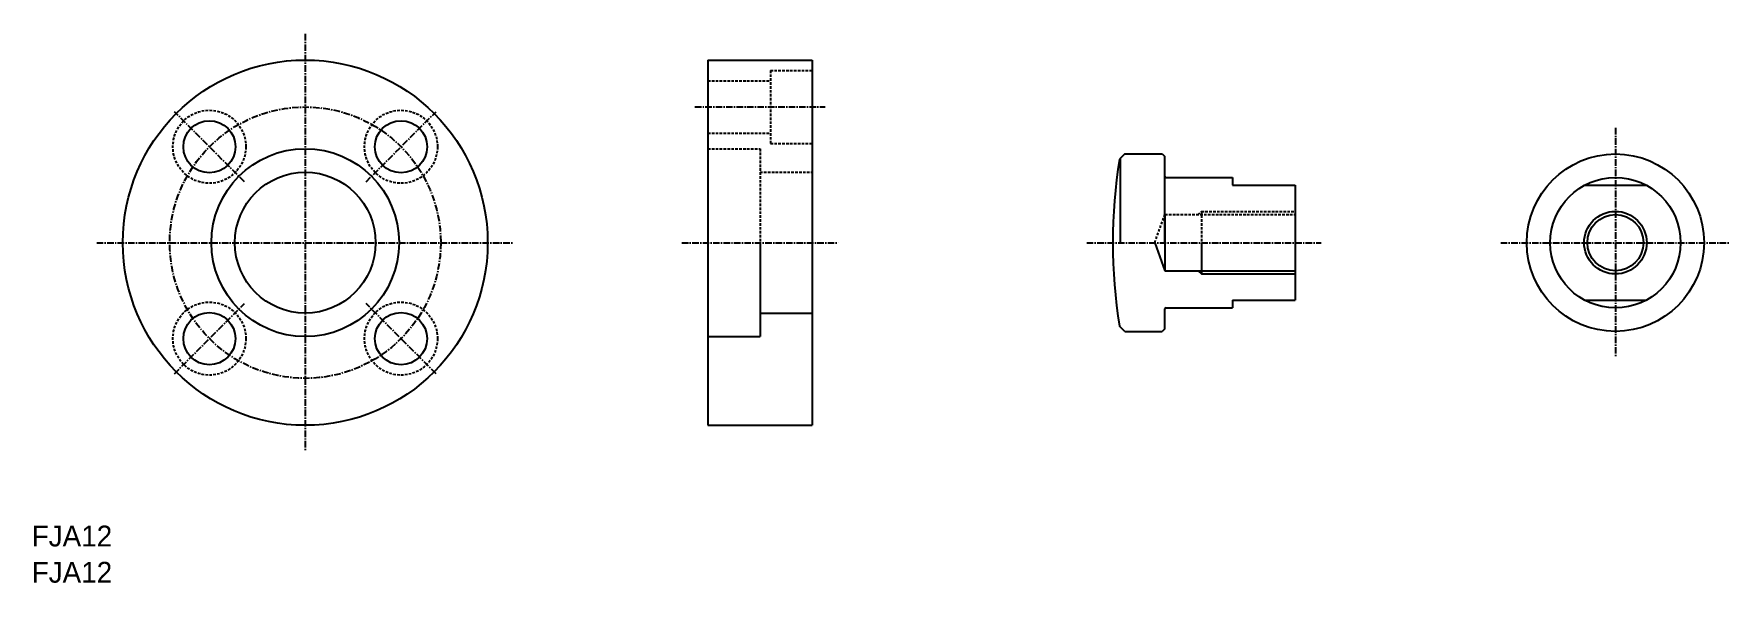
# Model space of a CAD drawing. Extents: x 0 to 326, y 0 to 105.
import ezdxf

# ---------------------------------------------------------------- set-up
doc = ezdxf.new("R2010")
doc.units = 0
doc.linetypes.add('CENTER', pattern=[2, 1.25, -0.25, 0.25, -0.25])
doc.linetypes.add('DASHED', pattern=[0.75, 0.5, -0.25])
doc.layers.get('0').update_dxf_attribs({"linetype": 'CONTINUOUS'})
doc.layers.add('CENTER', color=1, linetype='CENTER')

msp = doc.modelspace()

# ---------------------------------------------------------------- linework, layer by layer
at = {"color": 7, "linetype": 'CONTINUOUS'}
for p, q in [((129.77, 100.17), (129.77, 30.17)), ((129.77, 100.17), (149.77, 100.17)), ((149.77, 100.17), (149.77, 30.17)), ((209.76, 82.17), (208.76, 81.17)), ((209.76, 82.17), (216.97, 82.17)), ((216.97, 82.17), (217.47, 81.67)), ((217.47, 65.17), (217.47, 81.67)), ((208.92, 65.17), (208.92, 81.33)), ((217.67, 77.67), (230.47, 77.67)), ((230.47, 77.67), (230.47, 76.17)), ((230.47, 76.17), (242.47, 76.17)), ((242.47, 76.17), (242.47, 54.17)), ((297.98, 76.17), (309.86, 76.17)), ((139.77, 65.17), (139.77, 47.17)), ((215.51, 65.17), (217.47, 59.79)), ((217.47, 65.17), (217.47, 59.79)), ((224.47, 65.17), (224.47, 59.17)), ((217.47, 59.79), (242.47, 59.79)), ((217.47, 48.67), (217.47, 52.47)), ((217.67, 52.67), (230.47, 52.67)), ((230.47, 54.17), (242.47, 54.17)), ((230.47, 54.17), (230.47, 52.67)), ((297.98, 54.17), (309.86, 54.17)), ((139.77, 51.67), (149.77, 51.67)), ((209.76, 48.17), (208.76, 49.17)), ((129.77, 47.17), (139.77, 47.17)), ((209.76, 48.17), (216.97, 48.17)), ((217.47, 48.67), (216.97, 48.17)), ((129.77, 30.17), (149.77, 30.17))]:
    msp.add_line(p, q, dxfattribs=at)
at = {"color": 3, "linetype": 'DASHED'}
for p, q in [((141.77, 98.17), (149.77, 98.17)), ((141.77, 98.17), (141.77, 84.17)), ((129.77, 96.17), (141.77, 96.17)), ((129.77, 86.17), (141.77, 86.17)), ((129.77, 83.17), (139.77, 83.17)), ((139.77, 83.17), (139.77, 65.17)), ((141.77, 84.17), (149.77, 84.17)), ((139.77, 78.67), (149.77, 78.67)), ((215.51, 65.17), (217.47, 70.54)), ((217.47, 70.54), (242.47, 70.54)), ((223.84, 70.54), (224.47, 71.17)), ((224.47, 71.17), (242.47, 71.17)), ((224.47, 71.17), (224.47, 65.17))]:
    msp.add_line(p, q, dxfattribs=at)
for p, q in [((129.77, 82.67), (129.77, 82.67)), ((217.47, 70.54), (217.47, 65.17)), ((129.77, 65.17), (129.77, 65.17))]:
    msp.add_line(p, q)
at = {"color": 3, "linetype": 'CONTINUOUS'}
for p, q in [((223.84, 59.79), (224.47, 59.17)), ((224.47, 59.17), (242.47, 59.17))]:
    msp.add_line(p, q, dxfattribs=at)
at = {"color": 7, "linetype": 'CONTINUOUS'}
for centre, radius in [((52.5, 65.17), 35), ((34.11, 83.55), 5), ((70.88, 83.55), 5), ((52.5, 65.17), 18), ((303.92, 65.17), 17), ((52.5, 65.17), 13.5), ((303.92, 65.17), 12.5), ((303.92, 65.17), 5.38), ((34.11, 46.78), 5), ((70.88, 46.78), 5)]:
    msp.add_circle(centre, radius, dxfattribs=at)
at = {"color": 3, "linetype": 'DASHED'}
for centre in [(34.11, 83.55), (70.88, 83.55), (34.11, 46.78), (70.88, 46.78)]:
    msp.add_circle(centre, 7, dxfattribs=at)
at = {"color": 3, "linetype": 'CONTINUOUS'}
msp.add_circle((303.92, 65.17), 6, dxfattribs=at)
at = {"color": 7, "linetype": 'CONTINUOUS'}
for centre, radius, start, end in [((307.47, 65.17), 100, 170.7931, 189.2069), ((217.67, 77.87), 0.2, 180, 270), ((217.67, 52.47), 0.2, 90, 180)]:
    msp.add_arc(centre, radius, start, end, dxfattribs=at)
at = {"layer": 'CENTER', "color": 1, "linetype": 'CENTER'}
for p, q in [((52.5, 105.17), (52.5, 25.17)), ((127.27, 91.17), (152.27, 91.17)), ((40.83, 76.83), (27.4, 90.27)), ((64.17, 76.83), (77.6, 90.27)), ((303.92, 87.17), (303.92, 43.17)), ((12.5, 65.17), (92.5, 65.17)), ((124.77, 65.17), (154.77, 65.17)), ((202.47, 65.17), (247.47, 65.17)), ((281.92, 65.17), (325.92, 65.17)), ((27.4, 40.06), (40.83, 53.5)), ((77.6, 40.06), (64.17, 53.5))]:
    msp.add_line(p, q, dxfattribs=at)
msp.add_circle((52.5, 65.17), 26, dxfattribs=at)

# ---------------------------------------------------------------- texts
at = {"color": 7, "linetype": 'CONTINUOUS'}
for p in [(0, 6.95), (0, 0)]:
    msp.add_text('FJA12', height=4, dxfattribs=at).set_placement(p)

doc.saveas('drawing.dxf')
